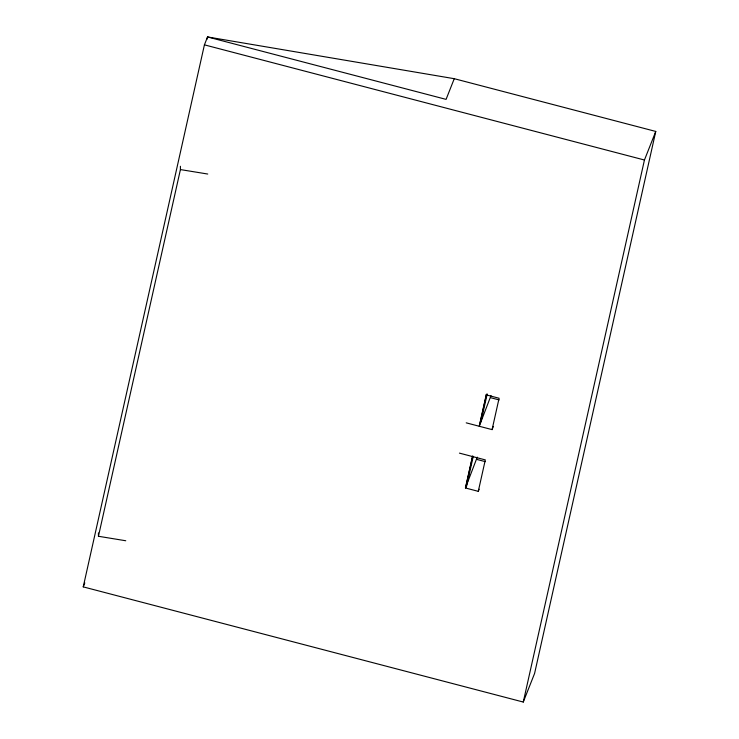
<?xml version="1.0" encoding="UTF-8"?>
<svg xmlns="http://www.w3.org/2000/svg" width="739" height="739" viewBox="0 0 739 739"><rect width="100%" height="100%" fill="white"/><g stroke="black" fill="none" stroke-linecap="round" stroke-linejoin="round"><path stroke-width="1.11" d="M83.239 586.877L204.417 44.848L207.539 36.95L454.263 78.694L655.761 131.44L534.583 673.469L523.267 702.05L83.239 586.877L84.8 582.932M207.04 39.204L207.539 36.95L446.079 99.377L454.263 78.694M125.759 540.754L98.444 536.274L180.418 169.582L180.399 166.275M479.112 489.227L478.281 491.343L465.431 487.98L472.461 456.536M479.5 425.581L486.511 394.21L486.244 394.885L479.232 426.255L491.019 395.568M465.699 487.315L472.729 455.861M466.392 486.992L473.163 456.72M480.941 421.951L487.195 393.942M465.431 487.98L477.246 457.164M478.281 491.343L485.311 459.898L459.446 453.127M466.217 422.847L492.082 429.618L499.093 398.247L486.244 394.885M523.267 702.05L644.445 160.012L655.761 131.44M492.082 429.618L493.338 426.44M180.418 169.582L207.742 174.035M204.417 44.848L644.445 160.012M490.548 397.674L499.111 399.919M476.747 459.399L485.311 461.644M98.426 532.967L98.444 536.274"/></g></svg>
